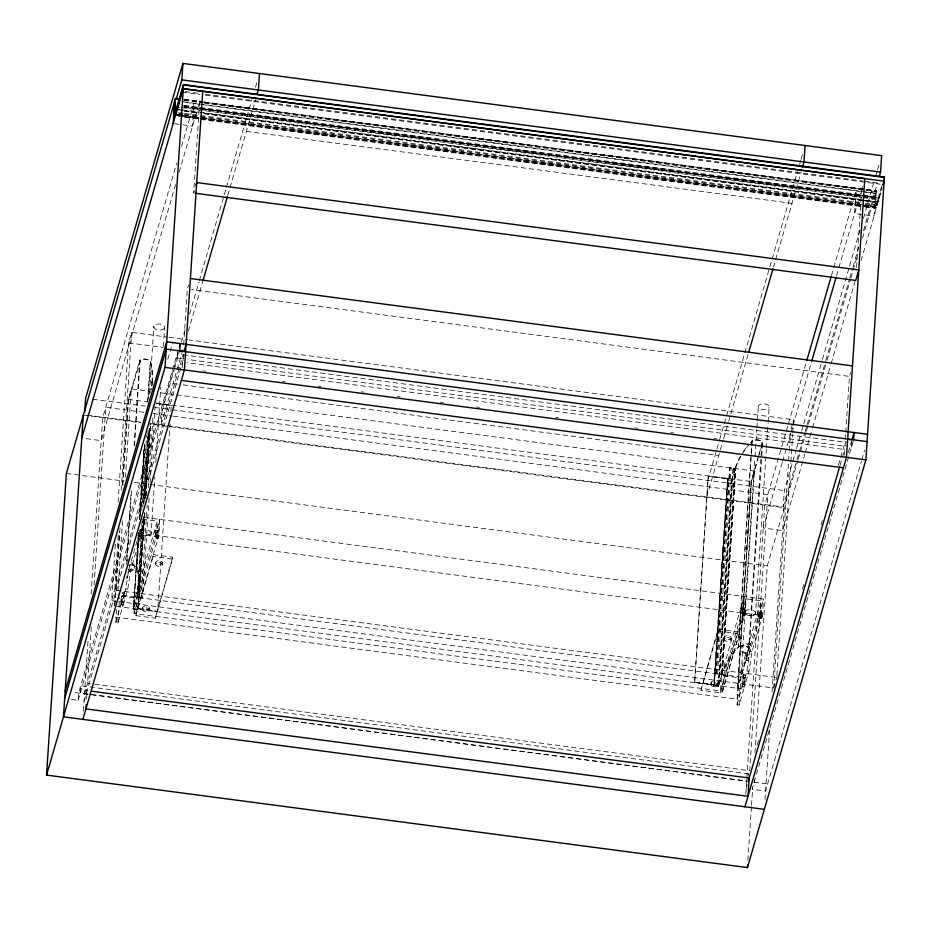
<?xml version="1.0" encoding="UTF-8"?>
<svg xmlns="http://www.w3.org/2000/svg" width="931" height="931" viewBox="0 0 931 931"><rect width="100%" height="100%" fill="white"/><g stroke="black" fill="none" stroke-linecap="round" stroke-linejoin="round"><path stroke-width="0.7" stroke-dasharray="4.66 3.49" d="M140.348 529.727L139.406 535.372L139.371 533.102M720.35 692.78L737.538 633.615A2.118 1.757 16.2 0 0 739.703 632.056L718.255 629.216L700.938 690.22L720.35 692.78A2.118 1.757 16.2 0 0 722.514 691.233L723.538 675.685L745.871 598.819L761.197 600.832L748.489 644.578A8.682 0.873 -82.5 0 1 747.407 653.166L746.103 660.265L746.08 657.763A8.682 0.873 -82.5 0 1 745.801 653.818L747.837 654.086A8.682 0.873 -82.5 0 0 748.105 658.066L748.14 660.533L749.443 653.446A8.682 0.873 -82.5 0 0 750.526 644.846L763.618 599.087L140.372 516.833M881.506 186.817L875.559 206.915L876.222 190.867L862.211 239.116M71.408 699.449L78.146 700.333L78.635 693.025L177.635 352.244M83.429 710.958L88.084 640.272M91.11 594.083L102.701 417.775L176.692 163.1M86.199 693.839L86.676 686.531M86.571 699.076L87.13 690.639M91.308 626.959L87.607 683.319L90.482 683.703M94.066 585.052L105.75 407.289L144.608 412.41M115.351 544.146L111.639 600.623L117.387 601.379M118.109 502.146L128.571 342.864L131.62 332.379L167.603 337.127M118.295 535.104L114.688 590.138L776.745 677.512L790.826 463.196M121.251 490.218L131.62 332.379M114.583 605.592L119.529 531.333M122.496 485.214L128.199 399.364L131.248 388.879L149.961 391.346M114.909 605.627L120.099 527.144M122.822 485.26L128.49 399.527L140.744 359.82A5.97 3.259 3.8 0 1 149.786 361.007L150.228 361.531A194.509 106.157 3.8 0 1 151.439 386.202M122.077 592.547L124.114 592.814L123.893 593.571L121.856 593.303L120.937 600.949L121.042 602.532L123.323 602.264L123.125 605.185L117.911 623.142L115.875 622.874L116.794 608.839M118.004 590.463L122.578 520.848M125.429 477.347L131.248 388.879M117.911 623.142L119.599 597.423M115.875 622.874L121.274 601.996M121.309 604.149C121.205 591.837 126.104 592.57 123.358 604.417L121.309 604.149L125.72 588.986L128.734 569.609L138.416 536.303L140.453 536.582L141.128 532.835M123.893 593.571L123.078 602.799L123.323 602.264M124.114 592.814L123.928 595.7L124.172 595.165M126.337 564.547L131.096 492.045M134.145 445.635L139.778 360.064A6.296 3.433 3.8 0 1 145.655 359.098A6.296 3.433 3.8 0 1 150.554 361.496A194.963 106.39 3.8 0 1 151.765 386.237M126.93 560.299L131.69 487.786M134.46 445.728L140.081 360.169M134.518 568.282L134.576 567.375M144.608 513.004L137.974 609.886L133.342 609.27L138.102 536.756M139.254 519.358L143.921 448.3M133.342 609.27L138.684 532.52M139.545 519.475L144.503 444.064M144.689 512.713L138.405 608.432L137.707 609.665L133.715 609.142L138.766 532.276M139.906 514.878L144.584 443.819M133.727 607.931L137.451 594.572A194.509 106.157 3.8 0 0 136.706 567.456L138.987 532.648M140.127 515.25L144.899 442.737M147.564 402.134L150.228 361.531M159.457 520.499L158.375 536.954L138.963 534.394L139.091 532.555L138.533 534.475M142.036 519.126L157.351 521.139L135.018 598.016L134.006 613.552A2.118 1.757 16.2 0 0 135.926 615.659L155.337 618.219L172.526 559.042L172.642 557.215L151.194 554.376A2.118 1.757 16.2 0 0 153.115 556.482L172.526 559.042M149.1 497.841L142.524 597.911L139.289 597.481A2.188 1.199 3.8 0 1 137.474 596.038L137.776 594.606A194.963 106.39 3.8 0 0 137.02 567.421L139.301 532.613M140.453 515.215L145.213 442.702M148.169 397.746L150.554 361.496M140.337 532.206L140.534 529.308M141.768 510.456L146.726 435.045M149.495 392.987L153.871 326.281M141.012 534.662L141.582 525.98M142.071 520.743L136.042 613.82L158.701 535.849L159.783 519.393L133.715 609.142M142.932 506.592L148.087 430.599M137.451 596.189L142.396 520.778M143.549 503.368L148.332 430.704M138.498 587.228L142.792 521.977M144.026 503.124L148.797 430.611M151.753 385.655L152.032 381.303M138.824 587.252L143.502 516.193M144.642 498.795L149.309 427.736M152.079 385.678L152.358 381.326M137.707 609.665L143.805 516.856M145.038 498.004L149.612 428.388M137.974 609.886L144.363 512.667M145.236 498.457L150.194 423.046M145.702 495.781L150.508 423.093M145.899 496.142L150.659 423.628M139.289 597.481L144.817 513.365M145.958 495.967L150.729 423.454M141.093 597.9L147.191 505.091M148.332 487.681L153.091 415.179M150.054 483.34L155.046 406.661M142.501 609.293L142.618 607.454M151.125 533.626A5.47 2.979 3.8 0 0 143.77 530.042A5.47 2.979 3.8 0 0 142.303 535.081A5.47 2.979 3.8 0 0 151.125 533.626L154.837 477.068M155.791 462.567L160.749 387.156M163.414 346.553L164.647 327.7A5.47 2.979 3.8 0 0 157.304 324.104A5.47 2.979 3.8 0 0 155.838 329.155A5.47 2.979 3.8 0 0 164.659 327.7M149.344 610.189A3.468 1.897 3.8 0 0 144.677 607.908A3.468 1.897 3.8 0 0 143.746 611.12A3.468 1.897 3.8 0 0 149.344 610.189L149.472 608.362A3.468 1.897 3.8 0 0 144.794 606.081A3.468 1.897 3.8 0 0 143.863 609.281A3.468 1.897 3.8 0 0 149.472 608.362M156.338 536.687L157.351 521.139M155.663 563.977L155.78 562.149M155.337 618.219L172.642 557.215M138.265 608.897L157.665 611.458L170.012 424.199M170.815 411.327L171.246 405.346L156.001 403.332M162.506 564.884A3.468 1.897 3.8 0 0 157.839 562.603A3.468 1.897 3.8 0 0 156.908 565.804A3.468 1.897 3.8 0 0 162.506 564.884L162.634 563.057A3.468 1.897 3.8 0 0 157.956 560.776A3.468 1.897 3.8 0 0 157.025 563.977A3.468 1.897 3.8 0 0 162.634 563.057M178.042 350.847L177.565 358.156L186.2 359.296M182.197 367.768L182.569 362.147M183.698 344.819L187.364 289.017L188.516 285.084M199.676 101.642L193.671 193.043L194.439 190.424M183.488 358.935L183.814 354.059M727.635 478.778L714.054 684.89L694.654 682.33L708.235 476.218L727.716 478.487L714.135 685.74L718.127 686.263L744.206 596.527L743.124 612.982L720.466 690.953L735.071 468.572L732.976 468.305M694.654 682.33L708.235 476.218M710.981 684.32L711.098 682.493M740.413 456.446A194.963 106.39 3.8 0 0 736.025 465.849L735.513 467.246A2.188 1.199 3.8 0 1 733.023 468.13L729.729 467.874L716.207 673.8L719.488 674.056A2.188 1.199 3.8 0 0 721.979 673.171L722.491 671.775A194.963 106.39 3.8 0 1 738.411 646.789L751.945 440.863A6.296 3.433 3.8 0 1 757.822 439.886A6.296 3.433 3.8 0 1 762.722 442.283L749.187 648.22L737.829 687.846L748.85 648.232L761.954 441.806A5.97 3.259 3.8 0 0 752.923 440.607L752.213 440.98L738.69 646.905A194.509 106.157 3.8 0 0 722.817 671.833L718.395 686.484L713.763 685.879L727.577 478.953L708.177 476.393M714.426 684.75L728.042 478.534L727.67 479.814L731.661 480.338L735.071 468.572M700.938 690.22L718.255 629.216M716.253 673.625L729.788 467.699M717.58 673.986L731.114 468.06M717.824 685.216A3.468 1.897 3.8 0 0 713.158 682.935A3.468 1.897 3.8 0 0 712.227 686.147A3.468 1.897 3.8 0 0 717.824 685.216L717.941 683.389A3.468 1.897 3.8 0 0 713.274 681.108A3.468 1.897 3.8 0 0 712.343 684.32A3.468 1.897 3.8 0 0 717.941 683.389M718.127 686.263L731.661 480.338M718.395 686.484L731.929 480.559L736.351 465.896A194.509 106.157 3.8 0 1 740.727 456.516M718.79 685.146L733.023 468.13M721.548 674.51L719.861 674.288L733.395 468.363M721.385 675.08L734.92 469.154M724.143 639.003L724.26 637.176M721.979 673.171L735.513 467.246M722.235 673.369L735.769 467.443M722.305 673.229L735.839 467.292M730.986 639.911A3.468 1.897 3.8 0 0 726.32 637.63A3.468 1.897 3.8 0 0 725.389 640.842A3.468 1.897 3.8 0 0 730.986 639.911L731.103 638.084A3.468 1.897 3.8 0 0 726.436 635.803A3.468 1.897 3.8 0 0 725.505 639.003A3.468 1.897 3.8 0 0 731.103 638.084M737.503 687.8L751.096 481.699L758.486 455.887M737.829 687.846L751.364 481.909L758.02 458.68M115.351 617.09L737.154 699.158L751.445 481.618L754.494 471.133L160.039 392.684M745.37 677.151L743.089 677.419L745.498 677.535L744.335 687.171L739.121 705.128L737.073 704.86L738.865 677.71L745.859 653.62M744.8 611.981L754.901 458.261M754.994 456.807L756.81 429.249M756.903 427.806L757.287 421.999M757.38 420.556L758.334 406.056M744.847 614.355L745.871 598.819M739.121 705.128L754.494 471.133M737.073 704.86L742.484 683.982L744.532 684.25L742.112 684.134L743.275 674.533L745.324 674.8L744.288 684.785M742.519 686.135L746.918 670.972L749.944 651.584L759.615 618.289C759.393 613.669 763.653 614.239 761.663 618.568L751.98 651.863L748.966 671.239L744.556 686.403L742.519 686.135L743.334 676.884M743.089 677.419L743.275 674.533M750.607 643.868A8.682 4.736 3.8 0 0 740.704 647.371A8.682 4.736 3.8 0 0 747.919 653.12L747.861 654.039L745.684 653.585A8.682 4.736 3.8 0 1 740.645 648.279A8.682 4.736 3.8 0 1 748.28 644.648L750.549 644.787M755.576 613.401A5.47 2.979 3.8 0 0 748.221 609.817A5.47 2.979 3.8 0 0 746.755 614.856A5.47 2.979 3.8 0 0 755.576 613.401L766.341 449.533M766.446 448.079L768.063 423.43M768.156 421.976L769.111 407.475A5.47 2.979 3.8 0 0 761.756 403.879A5.47 2.979 3.8 0 0 760.29 408.93A5.47 2.979 3.8 0 0 769.111 407.475M745.778 794.12L764.77 505.149L781.342 448.09M760.173 616.38L761.197 600.832M742.426 615.461L742.682 614.181L762.21 616.648L762.338 614.821L761.779 616.741M762.21 616.648L763.618 599.087M747.907 860.337L751.433 806.677M751.526 805.222L752.679 787.824M754.96 753.028L767.249 565.955L797.925 460.391M754.191 782.005L754.354 779.561M151.171 423.558L783.262 506.988L784.344 490.532L796.098 450.069M765.003 799.496L769.693 728.135M772.067 691.884L784.17 507.709L149.635 423.966M118.831 601.566L773.696 687.997L789.209 451.966M789.302 450.511L790.442 433.136M790.919 461.753L792.735 434.242M792.828 432.787L793.689 419.753L189.191 339.978M844.254 455.143L844.626 449.522L186.887 362.718M845.301 439.351L845.674 433.625M845.767 432.193L849.433 376.403L191.681 289.588M856.601 267.372L861.745 189.028L201.119 101.84M845.883 441.445L845.557 446.321L187.643 359.482M851.493 447.101L851.97 439.793M865.167 204.157L875.268 205.495L875.338 208.404L878.014 199.583L863.584 197.675M202.772 117.632L874.814 206.321L876.164 191.786L866.074 190.448M878.014 199.583L876.42 207.892L861.99 205.995M866.458 200.212L878.003 201.736L881.983 185.886M863.491 194.986L879.353 197.081L879.295 197.989L863.433 195.894M742.682 614.181C742.496 610.748 746.231 612.796 744.544 615.414L722.514 691.233L134.006 613.552L156.024 537.746C155.628 533.707 159.818 534.825 157.991 538.327M126.919 576.045L126.942 578.547L128.245 571.448A8.682 0.873 -82.5 0 0 128.594 569.341M748.117 658.031L746.08 657.763M140.511 536.361C137.253 537.781 138.579 531.031 141.081 533.195M123.358 604.417L127.756 589.253L130.782 569.877L140.453 536.582M139.58 531.415L139.999 529.378M150.682 390.066L150.985 388.646M151.008 390.101L151.311 388.681M758.881 454.526L762.384 442.295M758.416 457.319L762.722 442.283M147.261 402.006L150.275 391.532M181.545 146.4L194.079 103.26L192.577 126.104L182.872 124.824M175.587 184.559L101.2 440.619L83.173 438.245M179.229 172.026L199.99 100.571M128.49 399.527L139.778 360.064M167.755 359.273L172.607 342.573M173.387 369.828L162.18 408.418L161.098 424.873L183.081 349.195M174.19 367.07L178.24 353.128M181.475 341.991L185.118 329.446M189.575 314.119L198.885 282.07M199.292 280.685L226.012 188.725M226.408 187.329L251.87 99.71M255.466 87.305L257.072 81.788M78.146 700.333L174.016 370.363M174.318 369.316L179.276 352.267M188.33 331.11L202.877 281.057M227.758 195.417L255.641 99.454M84.558 693.804L183.256 354.094M84.081 701.124L183.989 357.225M171.246 405.346L155.954 403.507M127.361 561.614L128.152 558.903M138.963 534.394L139.289 533.288M135.926 615.659L153.115 556.482M138.405 608.432L157.665 611.458M707.793 480.431L719.675 439.513M719.803 439.071L797.471 171.723M799.578 164.496L800.753 160.423M801.079 159.317L803.116 152.3M706.71 496.886L719.931 451.349M720.338 449.952L723.178 440.2M723.573 438.804L728.438 422.092M728.845 420.696L730.463 415.121M730.87 413.725L748.268 353.815M773.37 267.43L801.195 171.63M781.749 446.705L806.409 361.81M831.476 275.529L856.136 190.634L854.635 213.49L874.046 216.05L875.547 193.194L183.314 101.84M713.763 685.879L714.054 684.89M714.135 685.74L714.508 684.46L694.701 682.144M791.024 428.935L792.537 423.686M792.921 422.383L793.689 419.753M782.261 462.591L763.269 528.005L782.668 530.565L804.908 454.025M782.668 461.206L790.756 433.369M791.164 431.972L792.781 426.41M793.177 425.013L811.378 362.392M836.445 276.111L838.47 269.152M838.866 267.756L862.502 186.398M722.433 691.686L739.621 632.51M796.505 448.672L801.37 431.926M801.777 430.529L803.395 424.943M803.802 423.558L822.05 360.763M822.457 359.366L849.212 267.267M849.619 265.87L860.151 229.596M863.398 218.424L873.941 182.15M875.966 175.168L877.188 170.978M877.584 169.593L879.62 162.611M783.262 506.988L796.645 460.938M797.052 459.542L804.756 433.031M805.152 431.635L806.781 426.049M807.189 424.652L825.425 361.868M825.832 360.472L849.351 279.533M849.747 278.136L852.587 268.372M852.994 266.976L858.673 247.437M863.537 230.69L877.316 183.256M798.321 459.006L806.002 432.566M806.409 431.169L808.027 425.607M808.434 424.21L826.623 361.589M827.031 360.192L850.48 279.475M850.887 278.09L857.754 254.431M876.164 191.786L875.664 193.532L183.43 102.166M875.268 205.495L874.593 207.822L183.803 116.654M878.003 201.736L879.353 197.081M805.315 452.629L812.193 428.97M812.588 427.573L830.789 364.952M831.185 363.567L855.042 281.453M861.105 260.575L882.251 187.818M747.919 653.12L740.96 677.07L117.713 594.816M737.154 699.158L740.203 688.672L116.957 606.418M745.324 674.8L745.103 675.557L743.054 675.289M849.817 375.088L850.573 372.47M747.686 777.548L746.627 781.19L72.339 692.198M748.035 776.338L748.745 773.905M757.147 744.986L758.765 739.423M773.696 687.997L777.373 675.371M802.452 589.055L804.07 583.481M821.049 525.003L822.667 519.44M838.447 465.139L845.325 441.469M746.15 788.499L747.209 784.856M839.983 465.488L842.008 458.529M842.415 457.133L844.848 448.789M848.316 452.35L851.656 440.863M853.203 441.213L752.073 789.279L765.55 791.059L861.419 461.089M861.827 459.705L864.655 449.952M155.78 538.595L157.816 538.874L158.061 538.048M744.288 616.275L742.251 615.996L742.484 615.182L744.544 615.414M155.768 530.111C153.184 533.044 157.525 537.257 157.77 532.451C157.886 527.842 154.651 531.322 155.221 534.441M157.863 530.437L157.269 534.708M742.24 607.512C739.656 610.445 743.997 614.658 744.241 609.852C744.579 605.231 740.995 608.723 741.693 611.842M744.288 607.78L743.741 612.121M761.43 610.864L760.72 617.206L761.43 610.864L759.289 610.736L758.451 616.729L761.895 617.567M758.567 617.09L759.393 610.596M738.69 646.905L739.389 646.533A5.97 3.259 3.8 0 1 748.431 647.732L748.85 648.232M128.734 569.609L130.782 569.877M185.246 91.564L199.665 93.461M205.437 94.229L863.06 181.021M864.492 181.208L880.365 183.302M182.301 92.099L199.606 94.38M205.379 95.137L880.295 184.21M184.07 99.338L202.818 101.816M204.261 102.003L864.759 189.179M866.202 189.365L876.304 190.704M184.001 99.501L202.749 101.979M204.18 102.166L864.69 189.342M866.133 189.54L876.222 190.867M184.105 99.838L202.853 102.317M204.296 102.503L864.794 189.68M866.237 189.866L876.339 191.204M183.931 100.42L202.679 102.899M204.122 103.085L864.631 190.261M184.233 105.331L862.048 194.788M183.186 105.82L875.419 197.186L875.245 197.768L184.466 106.6M184.175 106.25L200.037 108.345M201.48 108.531L861.99 195.708M184.012 106.832L199.874 108.927M201.317 109.113L861.815 196.29M863.258 196.476L879.12 198.571M184.513 107.449L878.177 198.99M177.123 107.077L180.009 107.461M181.452 107.647L862.141 197.488M177.111 109.23L179.997 109.614M181.44 109.811L198.745 112.092M200.188 112.279L860.698 199.455M178.566 109.823L182.883 110.393M184.326 110.58L201.631 112.872M203.074 113.058L863.584 200.235M865.027 200.421L875.117 201.759L874.954 202.341L864.852 201.003M184.163 110.766L198.582 112.674M204.343 113.431L860.523 200.037M861.966 200.223L877.828 202.318M184.163 111.161L198.582 113.07M204.355 113.826L863.409 200.817M178.764 112.651L183.093 113.221M184.536 113.407L863.782 203.051M865.225 203.249L875.326 204.576M178.705 113.559L183.035 114.129M184.478 114.327L863.724 203.97M178.263 114.397L182.592 114.967M184.024 115.153L201.34 117.434M175.598 114.478L179.916 115.048M181.359 115.235L198.664 117.527M200.107 117.713L860.616 204.89M862.059 205.076L876.478 206.985M177.565 114.792L875.559 206.915M175.528 115.386L179.858 115.956M181.301 116.154L198.606 118.435M200.049 118.621L860.558 205.798M178.03 115.886L182.36 116.456M184.547 117.236L863.793 206.88M865.236 207.078L875.338 208.404M246.378 131.329L791.99 203.33M174.551 123.73L181.487 124.638M169.035 337.313L187.748 339.78M128.571 342.864L163.111 347.414M183.046 354.827L845.104 442.213M177.076 367.442L179.951 367.826M202.981 370.864L205.867 371.248M282.163 381.314L285.037 381.698M318.158 386.062L321.032 386.446M361.344 391.765L364.219 392.149M397.328 396.513L400.214 396.897M440.514 402.215L443.4 402.599M476.509 406.963L479.384 407.347M555.691 417.414L558.565 417.798M634.861 427.864L637.747 428.248M670.855 432.612L673.73 432.996M714.042 438.315L716.928 438.699M173.108 383.514L177.425 384.084M183.186 384.852L718.72 455.527M128.199 399.364L146.912 401.831M155.547 402.972L751.445 481.618M727.297 479.942L731.929 480.559M92.704 399.248L145.166 406.172M155.093 407.487L170.815 409.559M172.258 409.745L784.344 490.532M153.243 413.55L171.956 416.029M173.387 416.215L767.807 494.664L749.676 770.705L91.925 683.889M87.374 415.145L141.244 422.255M83.29 415.203L140.977 422.825M66.369 473.448L124.056 481.059M134.145 482.398L148.576 484.306M150.019 484.492L767.249 565.955M156.42 535.232L158.456 535.5M742.891 612.633L744.928 612.901M760.243 614.914L762.291 615.182M138.998 533.288L762.536 615.542M138.94 533.649L140.977 533.928M156.327 536L158.363 536.279M742.798 613.401L744.835 613.68M760.15 615.635L762.186 615.915M138.882 534.01L140.93 534.278M156.268 536.396L158.317 536.663M742.74 613.797L744.777 614.064M760.092 615.996L762.128 616.264M138.824 534.359L140.872 534.627M760.033 616.345L762.07 616.613M138.766 534.697L140.814 534.964M759.975 616.683L762.012 616.95M156.152 537.14L158.189 537.408M742.624 614.541L744.66 614.809M138.707 535.011L140.756 535.278M759.917 616.997L761.954 617.265M137.369 535.104L140.686 535.581M156.082 537.478L158.13 537.746M742.554 614.879L744.591 615.147M156.024 537.746L158.072 538.013M138.591 535.604L140.628 535.872M759.789 617.59L761.837 617.858M138.533 535.86L140.569 536.128M759.731 617.847L761.779 618.114M759.673 618.079L761.721 618.359M759.615 618.289L761.663 618.568M718.138 631.043L737.538 633.615M748.489 644.578L750.526 644.846M747.081 654.737L749.129 655.017M746.103 660.265L748.14 660.533M125.72 588.986L127.756 589.253M746.918 670.972L748.966 671.239M121.088 596.177L135.018 598.016M723.538 675.685L738.865 677.71M742.868 678.175L744.905 678.455M121.507 601.24L123.544 601.507M742.705 683.226L744.753 683.494M121.042 602.532L123.078 602.799M121.088 604.917L123.125 605.185M742.298 686.903L744.335 687.171M748.908 773.929L80.741 685.74L80.264 693.06L746.988 781.051M753.901 782.145L766.038 783.751M749.944 651.584L751.98 651.863M137.136 597.376L139.231 597.655M136.706 567.456L136.252 566.944A5.97 3.259 3.8 0 0 128.99 565.233M128.874 565.07A6.296 3.433 3.8 0 1 137.02 567.421M131.457 562.801A8.682 4.736 3.8 0 1 134.332 567.968A8.682 4.736 3.8 0 1 126.93 570.994M131.399 563.721A8.682 4.736 3.8 0 1 134.262 568.876A8.682 4.736 3.8 0 1 126.872 571.913M742.077 454.223A194.509 106.157 3.8 0 1 748.466 445.274M750.305 443.098A194.509 106.157 3.8 0 1 752.213 440.98M743.217 451.872A194.963 106.39 3.8 0 1 748.163 445.181M738.411 646.789A6.296 3.433 3.8 0 1 744.288 645.811A6.296 3.433 3.8 0 1 749.187 648.22"/><path stroke-width="1.4" d="M175.447 98.698L66.369 473.448L46.55 775.081L747.43 867.587L865.877 459.879L884.403 176.948L183.454 84.616L174.679 114.408L175.447 98.698L179.776 99.268M183.232 88.887L183.454 84.616M83.29 415.203L63.471 716.835L764.351 809.342M84.721 412.026L85.617 398.317L182.918 63.413L881.645 155.628L880.563 172.084L879.341 176.273M86.199 704.697L85.931 708.91L747.989 796.296L749.187 778.013L91.447 691.209M173.166 123.544L174.667 100.699M175.528 115.386L177.123 107.077L174.586 115.712L174.376 112.988L173.701 115.316M178.415 105.494L178.473 104.575L177.111 109.23L183.384 85.524L182.301 92.099M176.157 99.408L181.836 79.868L182.918 63.413M46.55 775.081L164.996 367.373L183.314 88.596L864.794 178.543L846.477 457.319L744.94 806.781M179.683 350.871L180.16 343.562L179.346 346.344M202.725 91.157L184.408 369.944L82.882 719.395M259.47 73.526L258.399 89.97L257.189 94.112M747.43 867.587L747.628 864.678M805.082 145.527L804 161.982L802.406 167.499M853.599 439.816L854.088 432.508L852.063 439.467M883.182 184.594L883.24 183.686M884.089 180.765L884.275 178.03M884.113 181.394L883.03 185.129M183.256 88.794L884.159 181.184M174.772 101.025L175.284 99.28L173.934 113.826M174.365 105.261L174.539 104.679M174.062 109.835L174.237 109.253M81.788 438.059L183.314 88.596M195.964 185.188L196.72 182.557L858.789 269.943L855.74 280.429L195.114 193.241M65.158 691.244L166.684 341.782L867.564 434.288M64.67 698.553L166.195 349.102L867.087 441.597M203.063 280.417L227.35 196.813M184.07 351.313L186.095 344.342M748.675 352.418L772.963 268.826M806.816 360.413L831.069 276.914M811.785 361.007L836.038 277.496M748.163 781.54L839.587 466.885M181.836 79.868L880.563 172.084M183.558 84.942L884.438 177.449M175.342 98.36L179.671 98.93M190.413 278.532L852.482 365.918M179.485 351.034L182.36 351.418M847.652 439.223L851.97 439.793M164.996 367.373L865.877 459.879M181.359 380.418L843.428 467.804"/></g></svg>
